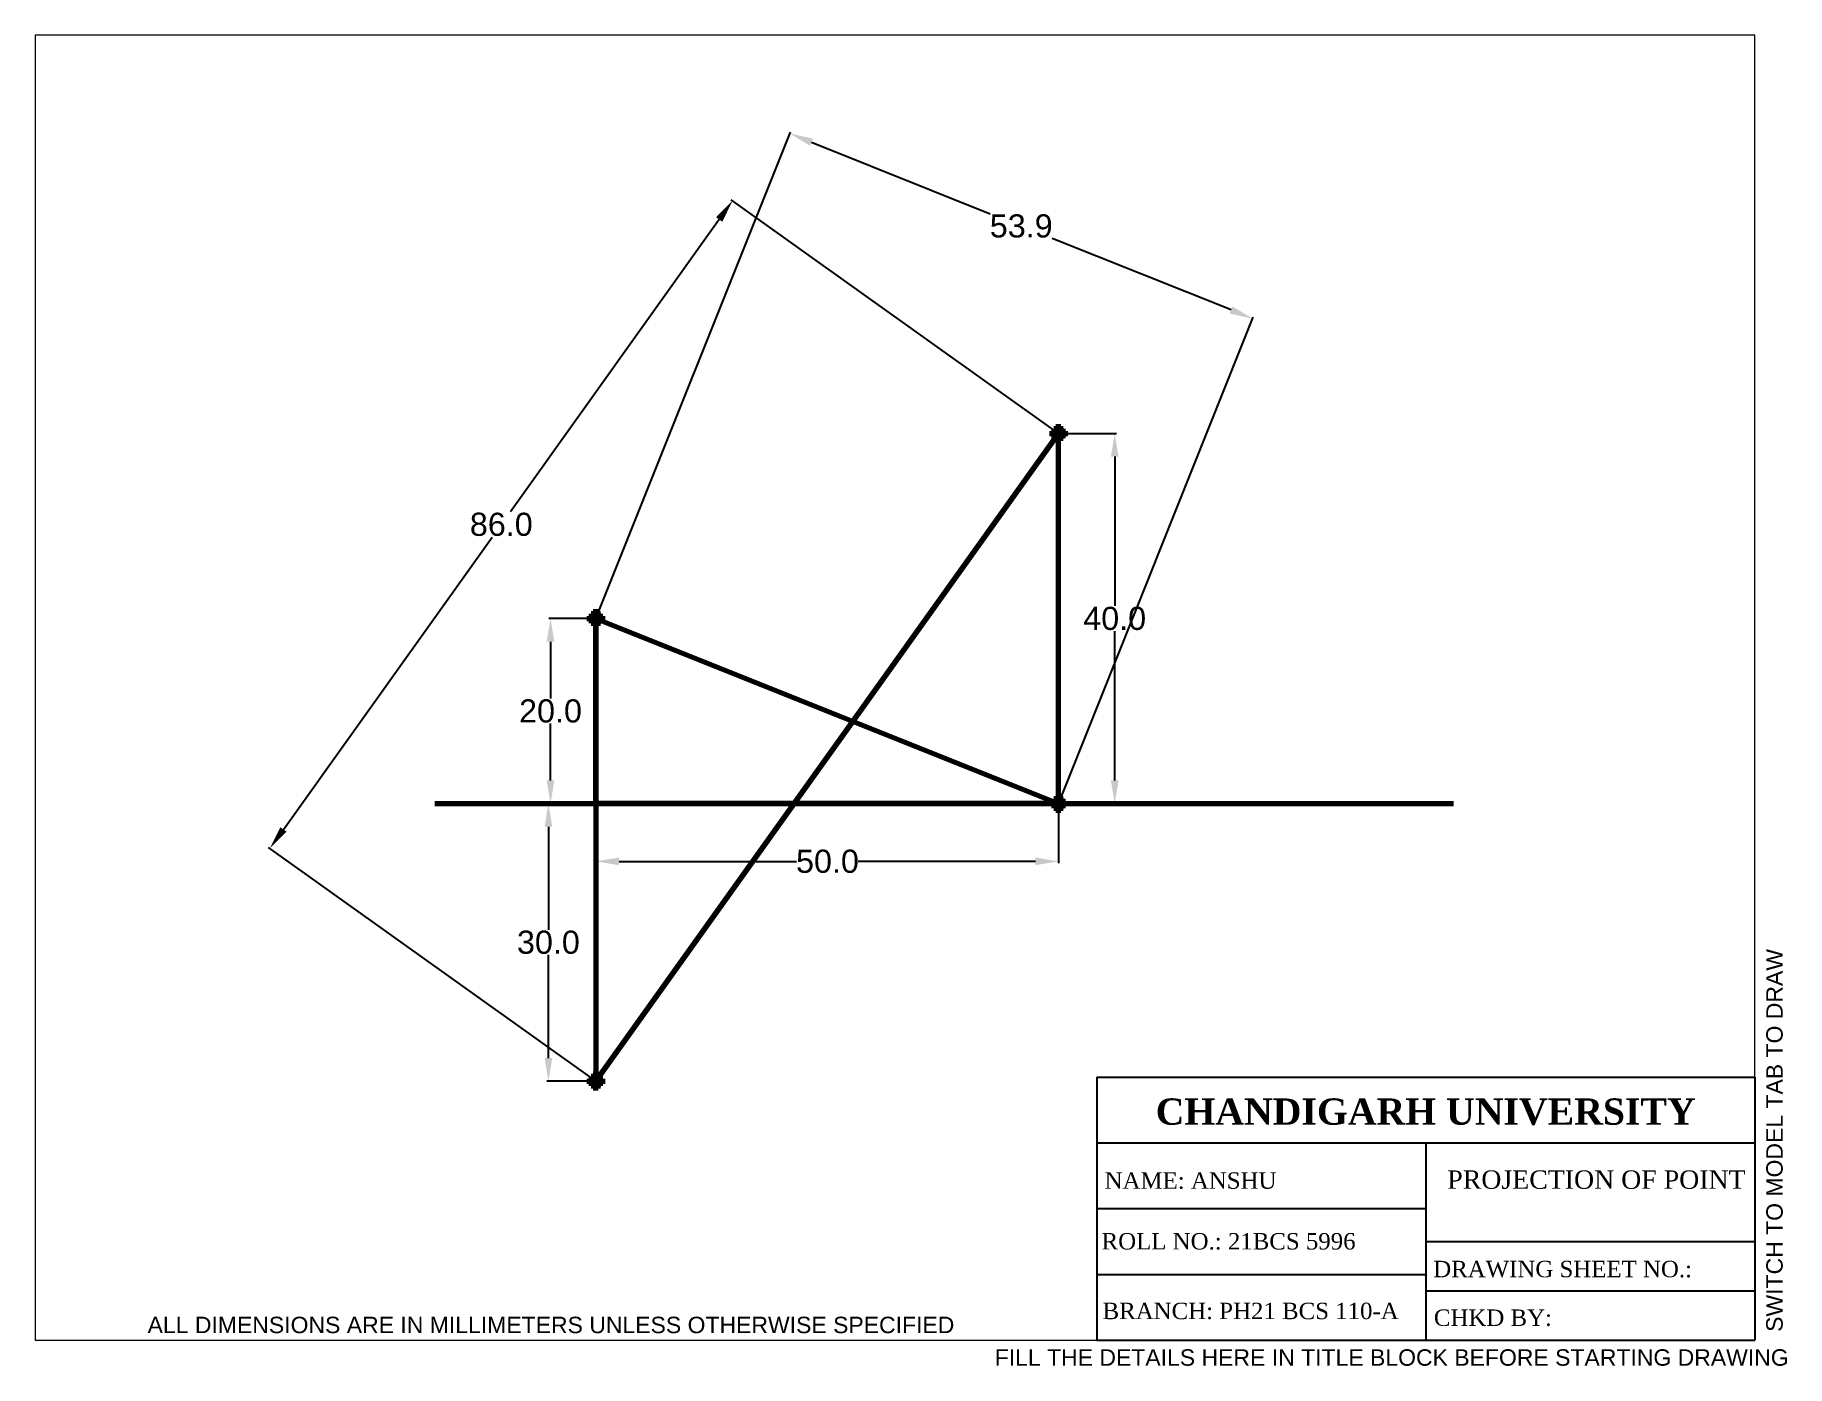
# Paper-space layout 'Layout1' of a CAD drawing. Header units: millimetres. Extents: x 0 to 266, y -4 to 198.
# The model-space entities are those that its viewports show. They can reach past a viewport. Long polylines and large blocks are cut down to what shows.
import ezdxf

# ---------------------------------------------------------------- set-up
doc = ezdxf.new("R2010")
doc.units = ezdxf.units.MM
doc.header["$PDMODE"] = 98
doc.linetypes.add('ACAD_ISO08W100', pattern=[36, 24, -3, 6, -3])
doc.layers.add('Comments', color=10, linetype='Continuous', lineweight=13, plot=False)
doc.layers.add('thick continuous', color=7, linetype='Continuous', lineweight=30)
doc.styles.get("Standard").update_dxf_attribs({"font": 'Arial.ttf'})
doc.dimstyles.get("Standard").update_dxf_attribs({"dimtxt": 2.5, "dimasz": 2.5, "dimexe": 0.18, "dimexo": 0.0625, "dimgap": 0.09, "dimtad": 0, "dimtih": 1, "dimtoh": 1, "dimdec": 1, "dimzin": 0, "dimdsep": 46, "dimtxsty": 'Standard', "dimcen": 0.09, "dimadec": 0, "dimazin": 0, "dimtfac": 1, "dimtdec": 1, "dimtofl": 0, "dimtmove": 0, "dimatfit": 3, "dimfxl": 1, "dimtolj": 1, "dimtzin": 0, "dimarcsym": 0})

# ---------------------------------------------------------------- blocks, each defined once
blk = doc.blocks.new('*D11')
at = {"layer": 'Defpoints', "color": 0, "transparency": 16777216}
for p in [(29.31, 269.07), (79.31, 269.07), (79.31, 262.82)]:
    blk.add_point(p, dxfattribs=at)
at = {"layer": 'thick continuous', "color": 0, "lineweight": -2, "transparency": 16777216}
for p, q in [((29.31, 269.01), (29.31, 262.64)), ((79.31, 269.01), (79.31, 262.64)), ((31.81, 262.82), (50.99, 262.82)), ((76.81, 262.82), (57.66, 262.82))]:
    blk.add_line(p, q, dxfattribs=at)
at = {"layer": 'thick continuous', "color": 0, "transparency": 16777216}
for points in [[(31.81, 263.24), (31.81, 262.41), (29.31, 262.82)], [(76.81, 263.24), (76.81, 262.41), (79.31, 262.82)]]:
    blk.add_solid(points, dxfattribs=at)
at = {"layer": 'thick continuous', "color": 0, "lineweight": 5, "transparency": 16777216, "insert": (54.33, 262.82), "char_height": 2.5, "attachment_point": 5}
blk.add_mtext('\\A1;50.0', dxfattribs=at)
blk = doc.blocks.new('*D12')
at = {"layer": 'Defpoints', "color": 0, "transparency": 16777216}
for p in [(29.31, 289.07), (24.4, 269.07), (29.31, 269.07)]:
    blk.add_point(p, dxfattribs=at)
at = {"layer": 'thick continuous', "color": 0, "lineweight": -2, "transparency": 16777216}
for p, q in [((29.25, 289.07), (24.22, 289.07)), ((24.4, 286.57), (24.4, 280.44)), ((24.4, 271.57), (24.4, 277.71)), ((29.25, 269.07), (24.22, 269.07))]:
    blk.add_line(p, q, dxfattribs=at)
at = {"layer": 'thick continuous', "color": 0, "transparency": 16777216}
for points in [[(23.98, 286.57), (24.81, 286.57), (24.4, 289.07)], [(23.98, 271.57), (24.81, 271.57), (24.4, 269.07)]]:
    blk.add_solid(points, dxfattribs=at)
at = {"layer": 'thick continuous', "color": 0, "lineweight": 5, "transparency": 16777216, "insert": (24.4, 279.07), "char_height": 2.5, "attachment_point": 5}
blk.add_mtext('\\A1;20.0', dxfattribs=at)
blk = doc.blocks.new('*D13')
at = {"layer": 'Defpoints', "color": 0, "transparency": 16777216}
for p in [(29.31, 269.07), (24.17, 239.07), (29.31, 239.07)]:
    blk.add_point(p, dxfattribs=at)
at = {"layer": 'thick continuous', "color": 0, "lineweight": -2, "transparency": 16777216}
for p, q in [((29.25, 269.07), (23.99, 269.07)), ((24.17, 266.57), (24.17, 255.44)), ((24.17, 241.57), (24.17, 252.71)), ((29.25, 239.07), (23.99, 239.07))]:
    blk.add_line(p, q, dxfattribs=at)
at = {"layer": 'thick continuous', "color": 0, "transparency": 16777216}
for points in [[(23.76, 266.57), (24.59, 266.57), (24.17, 269.07)], [(23.76, 241.57), (24.59, 241.57), (24.17, 239.07)]]:
    blk.add_solid(points, dxfattribs=at)
at = {"layer": 'thick continuous', "color": 0, "lineweight": 5, "transparency": 16777216, "insert": (24.17, 254.07), "char_height": 2.5, "attachment_point": 5}
blk.add_mtext('\\A1;30.0', dxfattribs=at)
blk = doc.blocks.new('*D14')
at = {"layer": 'Defpoints', "color": 0, "transparency": 16777216}
for p in [(79.31, 309.07), (85.37, 309.07), (79.31, 269.07)]:
    blk.add_point(p, dxfattribs=at)
at = {"layer": 'thick continuous', "color": 0, "lineweight": -2, "transparency": 16777216}
for p, q in [((79.37, 309.07), (85.55, 309.07)), ((85.37, 306.57), (85.37, 290.44)), ((85.37, 271.57), (85.37, 287.71)), ((79.37, 269.07), (85.55, 269.07))]:
    blk.add_line(p, q, dxfattribs=at)
at = {"layer": 'thick continuous', "color": 0, "transparency": 16777216}
for points in [[(84.96, 306.57), (85.79, 306.57), (85.37, 309.07)], [(84.96, 271.57), (85.79, 271.57), (85.37, 269.07)]]:
    blk.add_solid(points, dxfattribs=at)
at = {"layer": 'thick continuous', "color": 0, "lineweight": 5, "transparency": 16777216, "insert": (85.37, 289.07), "char_height": 2.5, "attachment_point": 5}
blk.add_mtext('\\A1;40.0', dxfattribs=at)
blk = doc.blocks.new('*D15')
at = {"layer": 'Defpoints', "color": 0, "transparency": 16777216}
for p in [(44.08, 334.24), (79.31, 309.07), (29.31, 239.07)]:
    blk.add_point(p, dxfattribs=at)
at = {"layer": 'thick continuous', "color": 0, "lineweight": -2, "transparency": 16777216}
for p, q in [((79.26, 309.11), (43.94, 334.34)), ((42.63, 332.2), (20.06, 300.6)), ((-4.46, 266.27), (18.11, 297.87)), ((29.26, 239.11), (-6.06, 264.34))]:
    blk.add_line(p, q, dxfattribs=at)
at = {"layer": 'thick continuous', "color": 0, "transparency": 16777216}
for points in [[(42.29, 332.44), (42.97, 331.96), (44.08, 334.24)], [(-4.8, 266.51), (-4.12, 266.03), (-5.92, 264.24)]]:
    blk.add_solid(points, dxfattribs=at)
at = {"layer": 'thick continuous', "color": 0, "lineweight": 5, "transparency": 16777216, "insert": (19.08, 299.24), "char_height": 2.5, "attachment_point": 5}
blk.add_mtext('\\A1;86.0', dxfattribs=at)
blk = doc.blocks.new('*D16')
at = {"layer": 'Defpoints', "color": 0, "transparency": 16777216}
for p in [(100.27, 321.49), (29.31, 289.07), (79.31, 269.07)]:
    blk.add_point(p, dxfattribs=at)
at = {"layer": 'thick continuous', "color": 0, "lineweight": -2, "transparency": 16777216}
for p, q in [((29.33, 289.13), (50.34, 341.65)), ((52.6, 340.56), (71.93, 332.82)), ((97.95, 322.42), (78.61, 330.15)), ((79.33, 269.13), (100.34, 321.65))]:
    blk.add_line(p, q, dxfattribs=at)
at = {"layer": 'thick continuous', "color": 0, "transparency": 16777216}
for points in [[(52.75, 340.95), (52.44, 340.17), (50.27, 341.49)], [(98.11, 322.8), (97.8, 322.03), (100.27, 321.49)]]:
    blk.add_solid(points, dxfattribs=at)
at = {"layer": 'thick continuous', "color": 0, "lineweight": 5, "transparency": 16777216, "insert": (75.27, 331.49), "char_height": 2.5, "attachment_point": 5}
blk.add_mtext('\\A1;53.9', dxfattribs=at)

msp = doc.modelspace()

# ---------------------------------------------------------------- linework, layer by layer
at = {"layer": 'thick continuous', "lineweight": 80}
for p, q in [((29.31, 239.07), (79.31, 309.07)), ((79.31, 269.07), (79.31, 309.07)), ((29.31, 269.07), (29.31, 289.07)), ((29.31, 289.07), (29.31, 239.07)), ((29.31, 289.07), (79.31, 269.07)), ((11.89, 269.07), (122, 269.07)), ((29.31, 269.07), (79.31, 269.07)), ((79.31, 269.07), (29.31, 269.07)), ((29.31, 269.07), (79.31, 269.07)), ((79.31, 269.07), (29.31, 269.07))]:
    msp.add_line(p, q, dxfattribs=at)
for p in [(79.31, 309.07), (29.31, 289.07), (79.31, 269.07), (29.31, 239.07)]:
    msp.add_point(p, dxfattribs=at)

# ---------------------------------------------------------------- dimensions: what is measured, and where the dimension line sits
at = {"layer": 'thick continuous', "lineweight": 5}
for p1, p2, distance, picture, middle in [((29.31, 289.07), (79.31, 269.07), 56.45, '*D16', (75.27, 331.49)), ((29.31, 239.07), (79.31, 309.07), 43.29, '*D15', (19.08, 299.24))]:
    dim = msp.add_aligned_dim(p1=p1, p2=p2, distance=distance, dimstyle='Standard', dxfattribs=at)
    dim.commit()
    dim.dimension.update_dxf_attribs({"geometry": picture, "text_midpoint": middle})
for base, p1, p2, picture, middle in [((85.37, 309.07), (79.31, 269.07), (79.31, 309.07), '*D14', (85.37, 289.07)), ((24.4, 269.07), (29.31, 289.07), (29.31, 269.07), '*D12', (24.4, 279.07)), ((24.17, 239.07), (29.31, 269.07), (29.31, 239.07), '*D13', (24.17, 254.07))]:
    dim = msp.add_linear_dim(base=base, p1=p1, p2=p2, angle=90, dimstyle='Standard', dxfattribs=at)
    dim.commit()
    dim.dimension.update_dxf_attribs({"geometry": picture, "text_midpoint": middle})
dim = msp.add_linear_dim(base=(79.31, 262.82), p1=(29.31, 269.07), p2=(79.31, 269.07), dimstyle='Standard', dxfattribs=at)
dim.commit()
dim.dimension.update_dxf_attribs({"geometry": '*D11', "text_midpoint": (54.33, 262.82), "dimtype": 160})

psp = doc.layouts.get("Layout1")

# ---------------------------------------------------------------- linework, layer by layer
for p, q in [((161.41, 40), (261.41, 40)), ((161.41, 40), (161.41, 0)), ((261.41, 40), (261.41, 0)), ((161.41, 30), (261.41, 30)), ((161.41, 30), (194.27, 30)), ((211.41, 30), (211.41, 0)), ((161.41, 20), (211.41, 20)), ((211.41, 15), (261.41, 15)), ((161.41, 10), (211.41, 10)), ((211.41, 7.5), (261.41, 7.5)), ((161.41, 0), (261.41, 0))]:
    psp.add_line(p, q)

# ---------------------------------------------------------------- texts
at = {"attachment_point": 1}
for s, width, insert, char_height in [('\\pxqc;{\\fTimes New Roman|b1|i0|c0|p18;CHANDIGARH UNIVERSITY}', 80.8177, (170.98, 36.75), 4), ('\\pxqc;{\\fTimes New Roman|b0|i0|c0|p18;PROJECTION OF POINT}', 46.4985, (214.1, 25.81), 2.8)]:
    psp.add_mtext_dynamic_manual_height_columns(s, width=width, gutter_width=40, heights=[0], dxfattribs=dict(at, insert=insert, char_height=char_height))
at = {"linetype": 'ACAD_ISO08W100', "lineweight": 100, "char_height": 2.5, "attachment_point": 1}
for s, width, insert in [('{\\fTimes New Roman|b0|i0|c0|p18;NAME: ANSHU}', 45.3199, (162.59, 25.51)), ('{\\fTimes New Roman|b0|i0|c0|p18;ROLL NO.: 21BCS 5996}', 45.3199, (162.13, 16.28)), ('{\\fTimes New Roman|b0|i0|c0|p18;DRAWING SHEET NO.:}', 45.3199, (212.54, 12.06)), ('{\\fTimes New Roman|b0|i0|c0|p18;BRANCH: PH21 BCS 110-A}', 45.3199, (162.28, 5.69)), ('{\\fTimes New Roman|b0|i0|c0|p18;CHKD BY: }', 47.9779, (212.64, 4.66))]:
    psp.add_mtext_dynamic_manual_height_columns(s, width=width, gutter_width=25, heights=[0], dxfattribs=dict(at, insert=insert))
at = {"layer": 'Comments'}
psp.add_text('SWITCH TO MODEL TAB TO DRAW', height=2.5, rotation=90, dxfattribs=at).set_placement((265.66, 1.26))
psp.add_text('FILL THE DETAILS HERE IN TITLE BLOCK BEFORE STARTING DRAWING', height=2.5, dxfattribs=at).set_placement((145.88, -3.89))
at = {"layer": 'thick continuous'}
psp.add_text('ALL DIMENSIONS ARE IN MILLIMETERS UNLESS OTHERWISE SPECIFIED', height=2.5, dxfattribs=at).set_placement((17.11, 1.06))

# ---------------------------------------------------------------- viewports
psp.add_viewport(center=(130.71, 99.21), size=(261.41, 198.4125), view_center_point=(61.62, 281.61), view_height=141.0607, dxfattribs=at)

doc.saveas('drawing.dxf')
